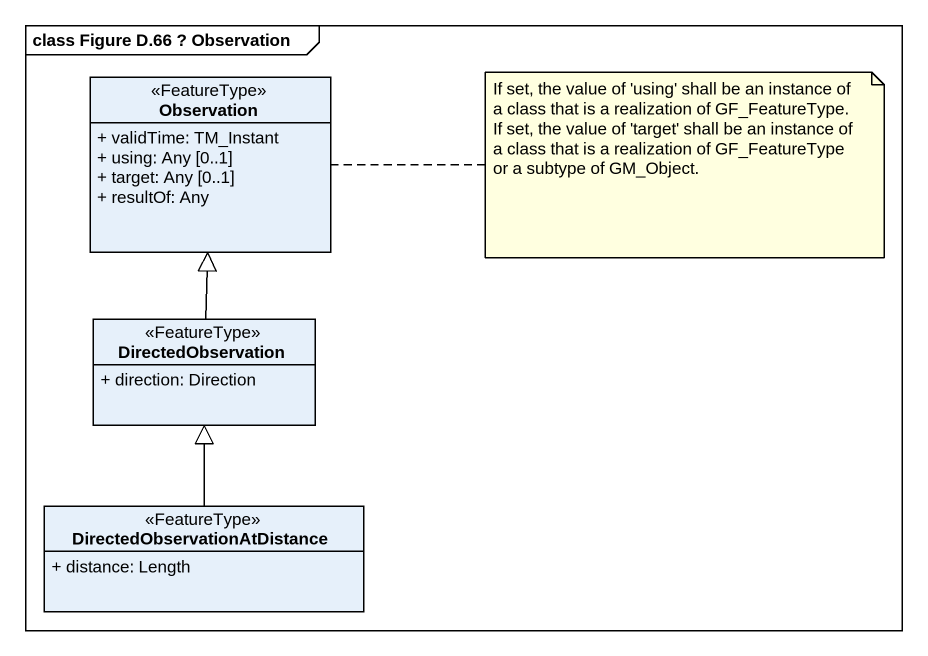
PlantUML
@startuml
mainframe class Figure D.66 ? Observation
hide circle
hide empty members
skinparam classAttributeIconSize 0
class Observation <<FeatureType>> {
  + validTime: TM_Instant
  + using: Any [0..1]
  + target: Any [0..1]
  + resultOf: Any
}
class DirectedObservation <<FeatureType>> {
  + direction: Direction
}
class "DirectedObservationAtDistance" as DirectedObservationAtDistanc <<FeatureType>> {
  + distance: Length
}
DirectedObservation -up-|> Observation
DirectedObservationAtDistanc -up-|> DirectedObservation
note right of Observation
  If set, the value of 'using' shall be an instance of a class that is a realization of GF_FeatureType.
  If set, the value of 'target' shall be an instance of a class that is a realization of GF_FeatureType or a subtype of GM_Object.
end note
@enduml
